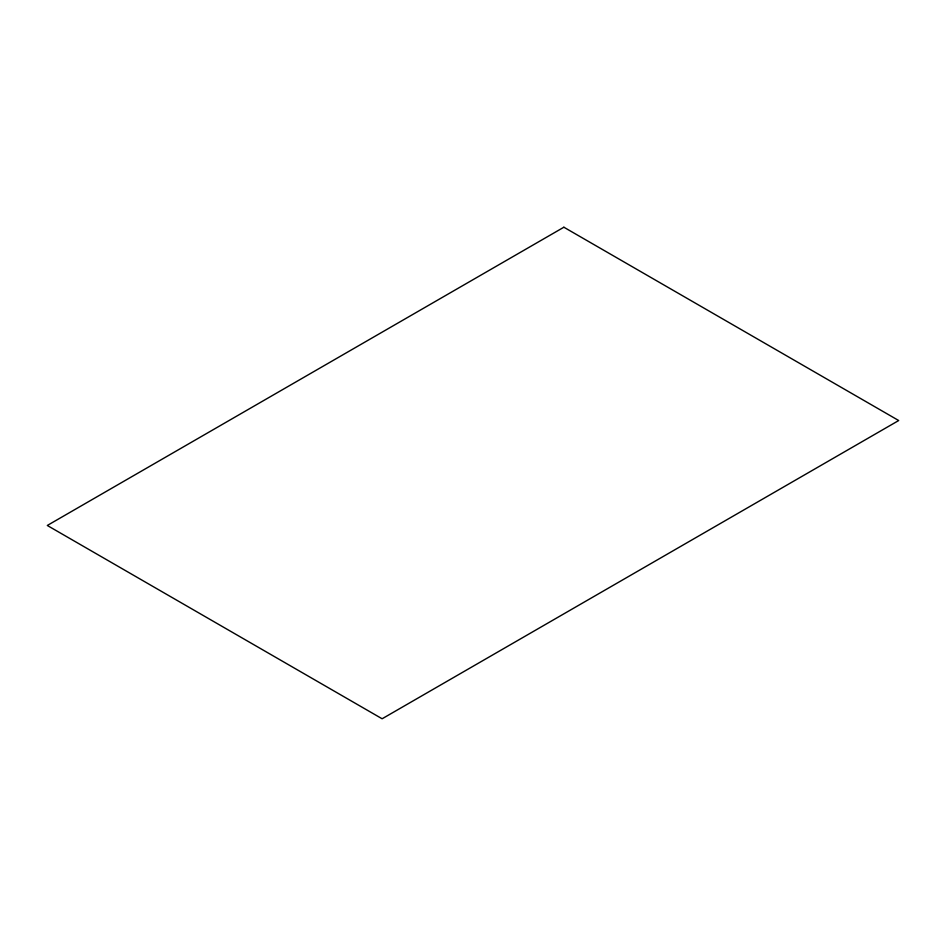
<?xml version="1.0" encoding="UTF-8"?>
<svg xmlns="http://www.w3.org/2000/svg" width="946" height="946" viewBox="0 0 946 946"><rect width="100%" height="100%" fill="white"/><g stroke="black" fill="none" stroke-linecap="round" stroke-linejoin="round"><path stroke-width="1.42" d="M563.875 227.229L47.3 525.468L382.125 718.771L898.7 420.532L563.875 227.229"/></g></svg>
